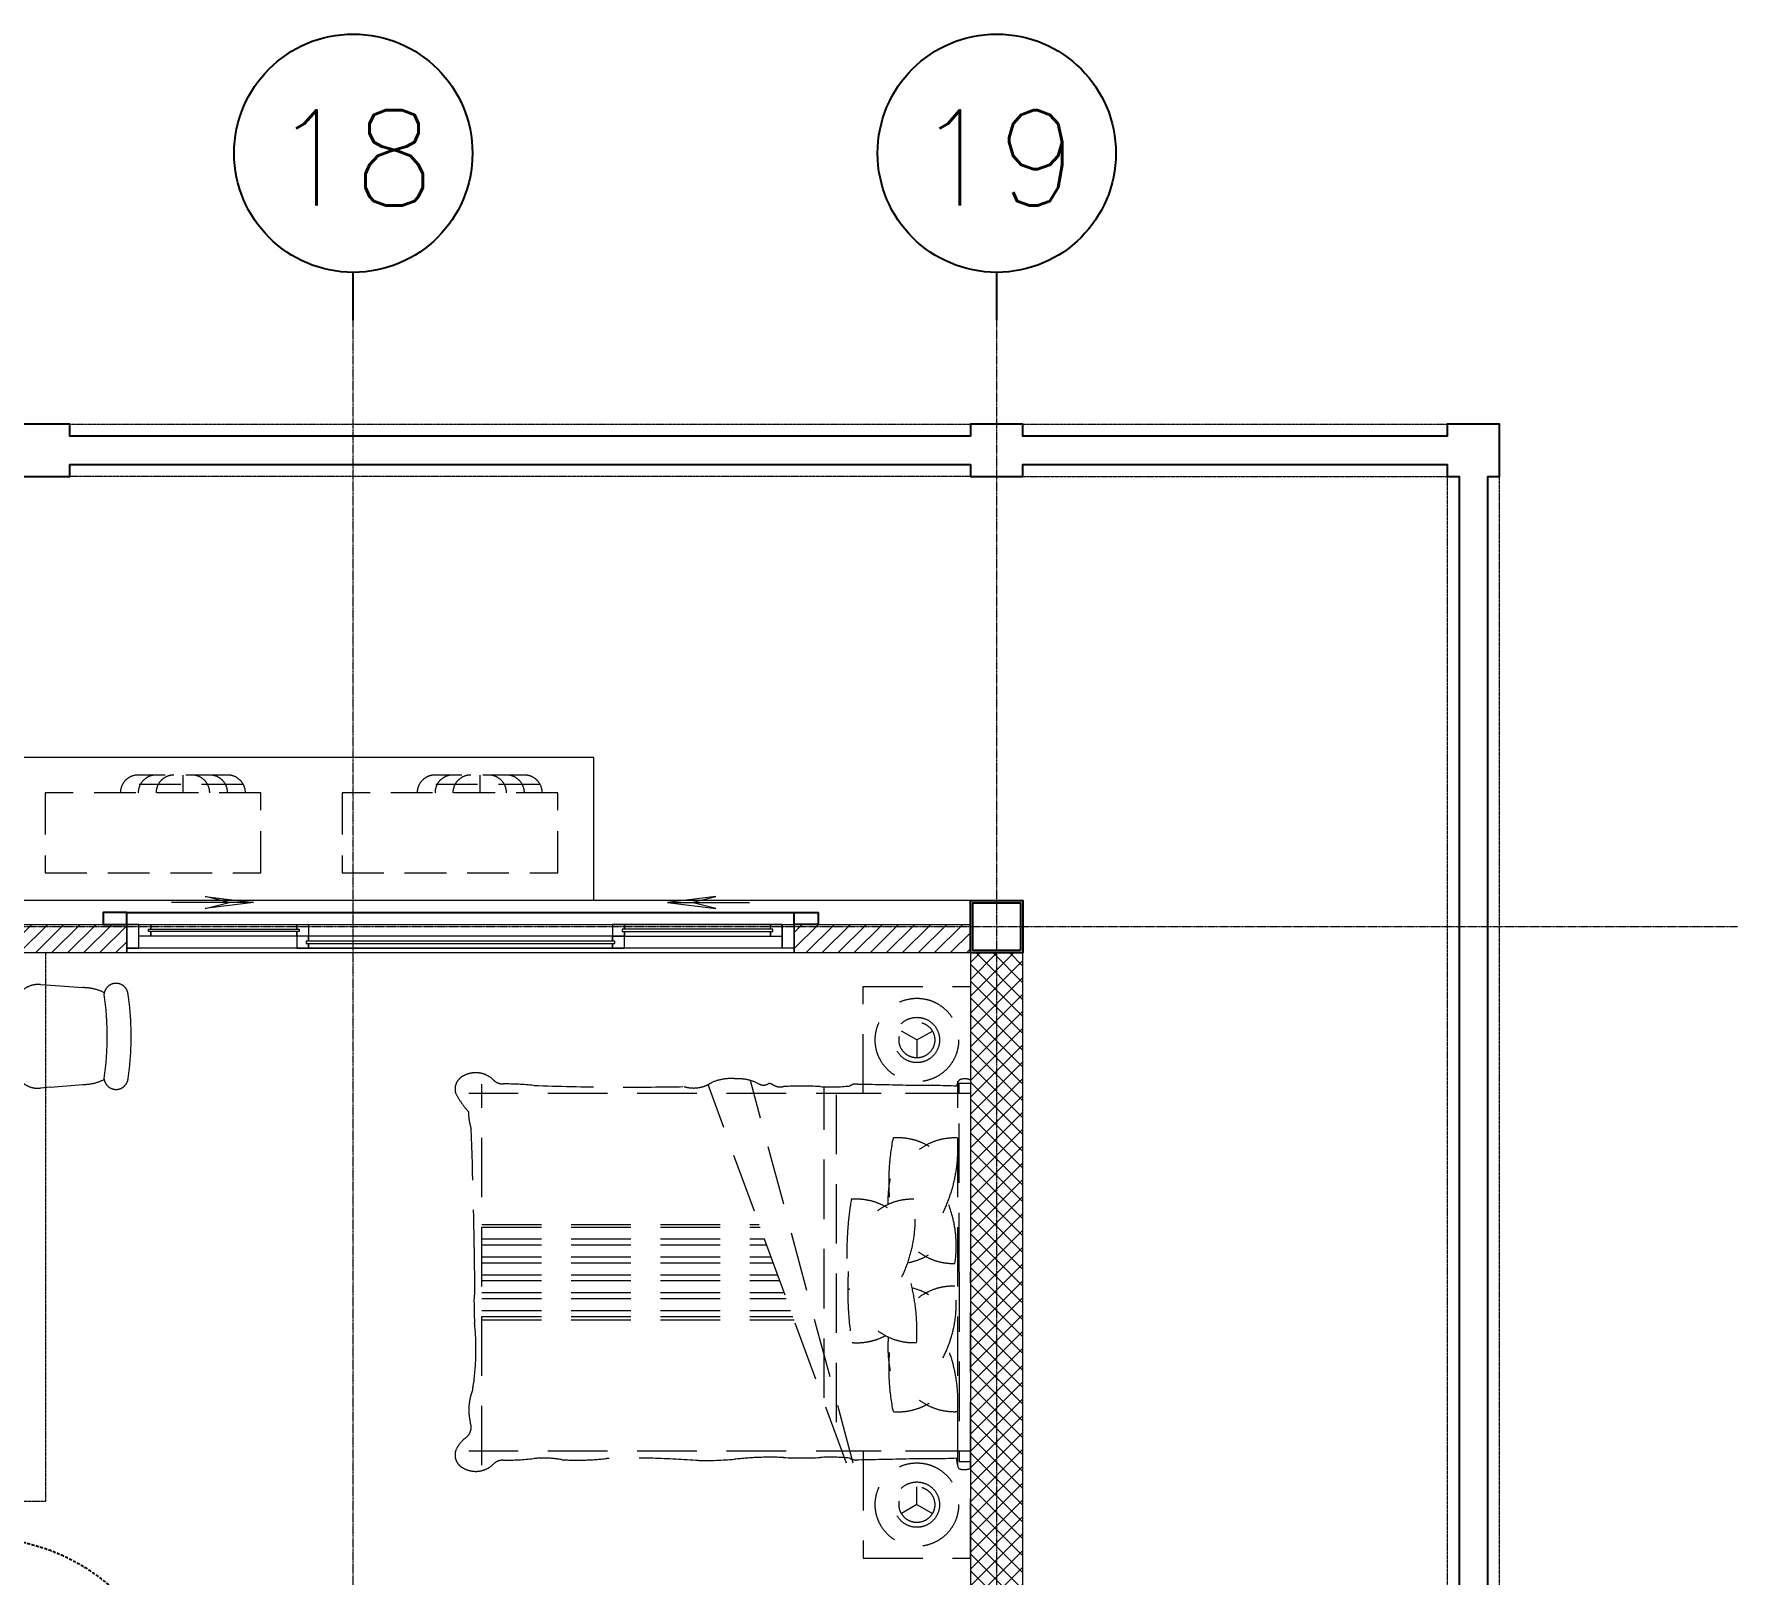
# Model space of a CAD drawing. Header units: millimetres. Extents: x 0 to 71617, y -15450 to 30894.
# Drawn here: x 64467 to 71617, y -776 to 5690 of the extents above; entities that cross this region are included whole.
import ezdxf
from ezdxf.enums import TextEntityAlignment as Align

# ---------------------------------------------------------------- set-up
doc = ezdxf.new("R2010")
doc.units = ezdxf.units.MM
doc.linetypes.add('CENTER2', pattern=[1.125, 0.75, -0.125, 0.125, -0.125])
doc.linetypes.add('HIDDEN', pattern=[0.375, 0.25, -0.125])
for name, color, linetype, lineweight in [('axis', 40, 'CENTER2', 5), ('Beam', 7, 'Continuous', 15), ('Brick Wall Hatch', 254, 'Continuous', 5), ('DIM2', 4, 'Continuous', 5), ('DOOR', 4, 'Continuous', 5), ('Furniture', 36, 'Continuous', 5), ('Hatch', 8, 'Continuous', 5), ('LINE-DETAIL-SAKURA', 2, 'Continuous', 30), ('Sanitary', 141, 'Continuous', 5), ('Wall Brick', 5, 'Continuous', 15), ('Window', 133, 'Continuous', 5)]:
    doc.layers.add(name, color=color, linetype=linetype, lineweight=lineweight)
for name, color, linetype in [('COL', 5, 'Continuous'), ('DIM', 4, 'Continuous'), ('DIMS-BUBL-005', 5, 'Continuous'), ('DIMS-BUBL-008', 250, 'Continuous'), ('Wall', 7, 'Continuous')]:
    doc.layers.add(name, color=color, linetype=linetype)
doc.styles.add('SIMPLEX', font='simplex.shx')

# ---------------------------------------------------------------- blocks, each defined once
blk = doc.blocks.new('FENCE-1ST')
at = {"layer": 'Hatch', "linetype": 'HIDDEN', "elevation": -7.9}
for points in [[(46110, 16009), (49890, 16009), (49890, 15959.6), (46110, 15959.6)], [(51890, 15959.6), (50110, 15959.6), (50110, 16009), (51890, 16009)], [(49890, 15789), (46110, 15789), (46110, 15839.6), (49890, 15839.6)], [(50110, 15789), (51890, 15789), (51890, 15839.6), (50110, 15839.6)], [(51890, 10609.2), (51940, 10609.2), (51940, 15789), (51890, 15789)], [(52110, 15789), (52060, 15789), (52060, 10609.2), (52110, 10609.2)]]:
    blk.add_lwpolyline(points, close=True, dxfattribs=at)
at = {"layer": 'Wall', "elevation": -7.9}
for points in [[(45890, 15789.6), (46110, 15789.6), (46110, 15839.6), (49890, 15839.6), (49890, 15789.6), (50110, 15789.6), (50110, 15839.6), (51890, 15839.6), (51890, 15789.6), (51940, 15789.6), (51940, 10609.7), (51890, 10609.7), (51890, 10389.7), (51940, 10389.7), (51940, 5509.9), (51890, 5509.9), (51890, 5289.9), (51940, 5289.9), (51940, 110)], [(52060, 110), (52060, 5289.9), (52110, 5289.9), (52110, 5509.9), (52060, 5509.9), (52060, 10389.7), (52110, 10389.7), (52110, 10609.7), (52060, 10609.7), (52060, 15789.6), (52110, 15789), (52110, 16009.6), (51890, 16009.6), (51890, 15959.6), (50110, 15959.6), (50110, 16009.6), (49890, 16009.6), (49890, 15959.6), (46110, 15959.6), (46110, 16009.6), (45890, 16009.6)]]:
    blk.add_lwpolyline(points, dxfattribs=at)
blk = doc.blocks.new('AC')
at = {"layer": 'Sanitary', "linetype": 'HIDDEN', "ltscale": 700}
for p, q in [((831, 370.7), (324, 370.7)), ((765, 410), (390, 410)), ((577.5, 410), (577.5, 335))]:
    blk.add_line(p, q, dxfattribs=at)
blk.add_lwpolyline([(0, 335), (0, 0), (905, 0), (905, 335), (0, 335)], dxfattribs=at)
for centre, start, end in [((390, 335), 90, 180), ((465, 335), 90, 180), ((540, 335), 90, 180), ((615, 335), 0, 90), ((690, 335), 0, 90), ((765, 335), 0, 90)]:
    blk.add_arc(centre, 75, start, end, dxfattribs=at)
blk = doc.blocks.new('Col-1')
at = {"layer": 'COL'}
for points in [[(-10, -10), (210, -10), (210, 210), (-10, 210)], [(0, 0), (200, 0), (200, 200), (0, 200)]]:
    blk.add_lwpolyline(points, close=True, dxfattribs=at)
blk = doc.blocks.new('COL-1ST')
at = {"layer": 'COL', "xscale": -1}
blk.add_blockref('Col-1', (48100, 8700), dxfattribs=at)
blk = doc.blocks.new('AW3')
at = {"layer": 'Wall'}
for points in [[(-100, 120), (0, 120), (0, 170), (-100, 170)], [(2900, 120), (2800, 120), (2800, 170), (2900, 170)]]:
    blk.add_lwpolyline(points, close=True, dxfattribs=at)
blk.add_lwpolyline([(2800, 170), (0, 170)], dxfattribs=at)
at = {"layer": 'Wall Brick'}
blk.add_lwpolyline([(0, 0), (2800, 0), (2800, 120), (0, 120)], close=True, dxfattribs=at)
at = {"layer": 'Window', "color": 8, "elevation": -7.9}
for points in [[(531.2, 211.7), (328.1, 186.7), (429.6, 211.7), (328.1, 236.7), (531.2, 211.7), (187.4, 211.7)], [(2268.8, 211.7), (2471.9, 186.7), (2370.4, 211.7), (2471.9, 236.7), (2268.8, 211.7), (2612.6, 211.7)]]:
    blk.add_lwpolyline(points, dxfattribs=at)
at = {"layer": 'Window'}
for points in [[(50, 20), (50, 120), (0, 120), (0, 20), (50, 20)], [(100, 100), (100, 120), (712.5, 120), (712.5, 100)], [(712.5, 90), (712.5, 70), (100, 70), (100, 90)], [(712.5, 100), (712.5, 120), (762.5, 120), (762.5, 70), (712.5, 70), (712.5, 90)], [(2087.5, 100), (2087.5, 120), (2037.5, 120), (2037.5, 70), (2087.5, 70), (2087.5, 90)], [(2700, 100), (2700, 120), (2087.5, 120), (2087.5, 100)], [(2087.5, 90), (2087.5, 70), (2700, 70), (2700, 90)], [(762.5, 50), (762.5, 70), (2037.5, 70), (2037.5, 50)], [(2037.5, 40), (2037.5, 20), (762.5, 20), (762.5, 40)], [(2037.5, 50), (2037.5, 70), (2087.5, 70), (2087.5, 20), (2037.5, 20), (2037.5, 40)]]:
    blk.add_lwpolyline(points, dxfattribs=at)
at = {"layer": 'Window', "elevation": 0}
for points in [[(100, 90), (100, 70), (50, 70), (50, 120), (100, 120), (100, 100)], [(2700, 90), (2700, 70), (2750, 70), (2750, 120), (2700, 120), (2700, 100)], [(762.5, 40), (762.5, 20), (712.5, 20), (712.5, 70), (762.5, 70), (762.5, 50)]]:
    blk.add_lwpolyline(points, dxfattribs=at)
at = {"layer": 'Window'}
for points in [[(50, 20), (2800, 20), (2800, 120), (50, 120)], [(722.5, 90), (90, 90), (90, 100), (722.5, 100)], [(2077.5, 90), (2710, 90), (2710, 100), (2077.5, 100)], [(2800, 120), (2800, 20), (2750, 20), (2750, 120)], [(2047.5, 40), (752.5, 40), (752.5, 50), (2047.5, 50)]]:
    blk.add_lwpolyline(points, close=True, dxfattribs=at)
blk = doc.blocks.new('WD2')
at = {"layer": 'DOOR', "lineweight": 30, "ltscale": 50}
for points in [[(35, 120), (-50, 120, -0.414201), (-42, 128), (-42, 130), (27, 130), (27, 128, -0.414176)], [(831, 98), (795, 98, 0.155754), (651, 86), (651, 74), (801, 74), (801, 48), (825, 48), (825, 74), (831, 74)], [(950, 120), (865, 120, -0.414201), (873, 128), (873, 130), (942, 130), (942, 128, -0.414176)], [(27, 0), (-50, 0, 0.414201), (-42, -8), (-42, -10), (27, -10)], [(34.7, -2.1, 0.066611), (35, 0), (27, 0), (27, 0), (27, 0), (27, -8, 0.040249), (28.3, -7.9, -0.293982)], [(831, -62), (795, -62, -0.155754), (651, -50), (651, -38), (801, -38), (801, -12), (825, -12), (825, -38), (831, -38)], [(950, 0), (865, 0, 0.414201), (873, -8), (873, -10), (942, -10), (942, -8, 0.414176)]]:
    blk.add_lwpolyline(points, format="xyb", close=True, dxfattribs=at)
for points in [[(35, 0), (0, 0), (0, 120), (50, 120), (50, 38), (35, 38), (35, 0)], [(865, 0), (900, 0), (900, 120), (850, 120), (850, 38), (865, 38), (865, 0)], [(200, 36), (200, 36), (37, 36), (37, 0), (42, 0), (200, 0)], [(680, 36), (220, 36)], [(220, 2), (220, 0), (680, 0)], [(700, 0), (863, 0), (863, 36), (801, 36), (700, 36)], [(783, 36), (783, 38), (795, 46), (795, 48), (831, 48), (831, 46), (843, 38), (843, 36), (783, 36)], [(220, 0), (680, 0)], [(783, 0), (783, -2), (795, -10), (795, -12), (831, -12), (831, -10), (843, -2), (843, 0), (783, 0)]]:
    blk.add_lwpolyline(points, dxfattribs=at)
for points in [[(783, 36), (843, 36), (843, 38), (783, 38)], [(795, 46), (831, 46), (831, 48), (795, 48)], [(82, -102), (46, -102), (46, -2), (82, -2)], [(783, 0), (843, 0), (843, -2), (783, -2)], [(795, -10), (831, -10), (831, -12), (795, -12)], [(82, -728), (82, -102), (46, -102), (46, -728)], [(76.8, -728), (76.8, -102), (51.2, -102), (51.2, -728)], [(82, -728), (46, -728), (46, -828), (82, -828)]]:
    blk.add_lwpolyline(points, close=True, dxfattribs=at)
blk.add_circle((36, -10), 8, dxfattribs=at)
for centre, start, end in [((210, 40.7), 205.26571, 334.73429), ((210, -4.7), 25.26571, 154.73429), ((690, 40.7), 205.26571, 334.73429), ((690, -4.7), 25.26571, 154.73429)]:
    blk.add_arc(centre, 11, start, end, dxfattribs=at)
at = {"layer": 'DOOR', "linetype": 'HIDDEN', "lineweight": -2, "ltscale": 50}
blk.add_arc((37, 0), 826, 270.6243, 0, dxfattribs=at)
blk = doc.blocks.new('2D WALL-1ST')
at = {"layer": 'Brick Wall Hatch'}
h = blk.add_hatch(dxfattribs=at)
h.set_pattern_fill('LINE', color=256, scale=15, angle=45, style=0)
h.set_pattern_definition([(45, (-747547.1, -513433.095), (-33.6759605, 33.6759605), [])])
h.paths.add_polyline_path([(47890, 8690), (47150, 8690), (47150, 8810), (47890, 8810)])
h.paths.add_polyline_path([(44350, 8690), (43610, 8690), (43610, 5410), (43700, 5410), (43700, 5290), (43400, 5290), (43400, 5410), (43490, 5410), (43490, 8690), (42610, 8690), (42610, 8810), (44350, 8810)])
h.paths.add_polyline_path([(42390, 8690), (42170, 8690), (42170, 8810), (42390, 8810)])
h.paths.add_polyline_path([(40570, 8690), (40570, 8810), (40000, 8810), (40000, 8690)])
h.paths.add_polyline_path([(40110, 5410), (42500, 5410), (42500, 5290), (40110, 5290)])
h.paths.add_polyline_path([(45190, 5270), (44810, 5270), (44810, 5200), (44670, 5200), (44670, 5290), (44600, 5290), (44600, 5410), (45190, 5410)])
h.paths.add_polyline_path([(47890, 5410), (45410, 5410), (45410, 5270), (47890, 5270)])
h.paths.add_polyline_path([(48210, 5065), (48210, 5410), (48110, 5410), (48110, 5190), (48070, 5190), (48070, 5065)])
h.paths.add_polyline_path([(48070, 3335), (48070, 3540), (46890, 3540), (46890, 3730), (44810, 3730), (44810, 2430), (45430, 2430), (45430, 2330), (45950, 2330), (45950, 2190), (45190, 2190), (45190, 2290), (44449.7, 2290), (44449.7, 2410), (44670, 2410), (44670, 4400), (44810, 4400), (44810, 3870), (46890, 3870), (46888.5, 4060), (48069.3, 4060), (48070.7, 4265), (48210, 4265), (48210, 3335)])
h.paths.add_polyline_path([(48069.3, 3920), (47010, 3920), (47010, 3680), (48068.7, 3680)], flags=16)
h.paths.add_polyline_path([(48110, 110), (48110, 2190), (48210, 2190), (48210, 2535), (48070, 2535), (48070, 2330), (46750, 2330), (46750, 2190), (48000, 2190), (48000, 110)])
h.paths.add_polyline_path([(43549.7, 2290), (40110, 2290), (40110, 2410), (43549.7, 2410)])
at = {"layer": 'Hatch'}
h = blk.add_hatch(dxfattribs=at)
h.set_pattern_fill('NET', color=256, scale=400, angle=135, style=0)
h.set_pattern_definition([(135, (-86110, -5210), (-35.355339, -35.355339), []), (225, (-86110, -5210), (35.355339, -35.355339), [])])
h.paths.add_polyline_path([(47890, -110), (47100, -110), (47100, 110), (47890, 110)])
h.paths.add_polyline_path([(46200, -110), (46200, 110), (45190, 110), (45190, -1090), (45410, -1090), (45410, -110)])
h.paths.add_polyline_path([(44950, -1310), (45190, -1310), (45190, -1090), (44950, -1090)])
h.paths.add_polyline_path([(45410, -1310), (45190, -1310), (45190, -1610), (45410, -1610)])
h.paths.add_polyline_path([(41469.7, -1310), (41469.7, -1090), (41010, -1090), (41010, -1610), (41229.7, -1610), (41229.7, -1310)])
h.paths.add_polyline_path([(48110, 8690), (47890, 8690), (47890, 5410), (48110, 5410)])
at = {"layer": 'Beam'}
blk.add_lwpolyline([(47890, 8910), (42610, 8910), (42610, 8810), (47890, 8810)], close=True, dxfattribs=at)
at = {"layer": 'Wall Brick'}
blk.add_lwpolyline([(46310, 8910), (46310, 9510), (42610, 9510), (42610, 8910)], dxfattribs=at)
for points in [[(44350, 8690), (43610, 8690), (43610, 5410), (43700, 5410), (43700, 5290), (43400, 5290), (43400, 5410), (43490, 5410), (43490, 8690), (42610, 8690), (42610, 8810), (44350, 8810)], [(47890, 8690), (47150, 8690), (47150, 8810), (47890, 8810)], [(48110, 8690), (47890, 8690), (47890, 5410), (48110, 5410)]]:
    blk.add_lwpolyline(points, close=True, dxfattribs=at)
at = {"layer": 'DIM', "xscale": -1, "rotation": 180}
blk.add_blockref('WD2', (43700, 5410), dxfattribs=at)
at = {"layer": 'Wall Brick', "xscale": -1}
blk.add_blockref('AW3', (47150, 8690), dxfattribs=at)
blk = doc.blocks.new('12D')
at = {"layer": 'Furniture', "linetype": 'HIDDEN'}
for p, q in [((-0.225, 0.975, 0), (-0.29, 1.0125, 0)), ((-0.225, 0.975, 0), (-0.16, 1.0125, 0)), ((-0.225, 0.975, 0), (-0.225, 0.9, 0)), ((-2.0504, -0.81), (-2.0504, 0.789)), ((-0.5208, -0.8007), (-1.1011, 0.7878)), ((-0.4918, -0.8011), (-0.9235, 0.8048)), ((-0.0534, -0.81), (-0.0534, 0.8023)), ((-0.0234, 0.75), (-2.1051, 0.75)), ((-0.6138, -0.5272), (-0.6138, 0.7785)), ((-0.563, -0.6296), (-0.563, 0.752)), ((-2.0504, 0.19, 0), (-0.8827, 0.19, 0)), ((-2.0504, 0.14, 0), (-0.8645, 0.14, 0)), ((-2.0504, 0.115, 0), (-0.8553, 0.115, 0)), ((-2.0504, 0.065, 0), (-0.8371, 0.065, 0)), ((-2.0504, 0.04, 0), (-0.8279, 0.04, 0)), ((-2.0504, -0.01, 0), (-0.8097, -0.01, 0)), ((-2.0504, -0.035, 0), (-0.8005, -0.035, 0)), ((-2.0504, -0.085, 0), (-0.7823, -0.085, 0)), ((-2.0504, -0.11, 0), (-0.7731, -0.11, 0)), ((-2.0504, -0.16, 0), (-0.7549, -0.16, 0)), ((-2.0504, -0.185, 0), (-0.7457, -0.185, 0)), ((-0.0234, -0.75), (-2.1051, -0.75)), ((-0.225, -0.975, 0), (-0.225, -0.9, 0)), ((-0.225, -0.975, 0), (-0.29, -1.0125, 0)), ((-0.225, -0.975, 0), (-0.16, -1.0125, 0))]:
    blk.add_line(p, q, dxfattribs=at)
at = {"layer": 'Furniture', "linetype": 'HIDDEN', "elevation": 0}
for points in [[(-0.45, 0.75), (-0.45, 1.2), (0, 1.2), (0, 0.75)], [(-0.45, -0.75), (-0.45, -1.2), (0, -1.2), (0, -0.75)]]:
    blk.add_lwpolyline(points, close=True, dxfattribs=at)
at = {"layer": 'Furniture', "linetype": 'HIDDEN'}
for points in [[(-2.1067, 0.6738, -0.059671), (-2.1604, 0.7503, -0.37589), (-2.1271, 0.8245, -0.329446), (-2.0023, 0.8075, 0.211134), (-1.9613, 0.7906, -0.026504), (-1.8327, 0.7839, 0.012553), (-1.2018, 0.7792, 0.224147), (-1.0857, 0.7967, -0.12481), (-0.9858, 0.8122, -0.129887), (-0.8898, 0.7915, 0.290552), (-0.846, 0.7926, -0.141011), (-0.8294, 0.787, 0.180615), (-0.7851, 0.7793, -0.025508), (-0.6309, 0.7793, 0.038458), (-0.5072, 0.7818, -0.214987), (-0.4701, 0.7885, -0.00267), (-0.2416, 0.7837, -0.015571), (-0.0586, 0.7812, -0.098699), (-0.0477, 0.8068, -0.222522), (0, 0.8068), (0, -0.8229, -0.171621), (-0.0496, -0.824, -0.102495), (-0.0586, -0.7791, -0.015571), (-0.2416, -0.7816, -0.00267), (-0.4701, -0.7864, -0.214987), (-0.5072, -0.7797, 0.038458), (-0.6309, -0.7772, -0.025508), (-0.7851, -0.7772, 0.039412), (-0.9911, -0.7849, -0.016498), (-1.1411, -0.7905, 0.026482), (-1.5259, -0.7811, -0.045388), (-1.7145, -0.7864, 0.066965), (-1.8327, -0.7818, -0.026504), (-1.9613, -0.7885, 0.211134), (-2.0023, -0.8054, -0.329446), (-2.1271, -0.8224, -0.37589), (-2.1604, -0.7482, -0.123892), (-2.119, -0.6948, 0.342539), (-2.0986, -0.6323)], [(-2.0986, -0.6323, -0.152354), (-2.0902, -0.4956, -0.053528), (-2.0833, -0.4551, 0.055897), (-2.0809, -0.213, -0.026973), (-2.083, -0.1254, 0.036947), (-2.081, 0.0124, 0.008361), (-2.0961, 0.6041, -0.075106), (-2.1067, 0.6738)]]:
    blk.add_lwpolyline(points, format="xyb", dxfattribs=at)
for points in [[(-0.0477, 0), (-0.0477, 0.7936), (0, 0.7936), (0, 0)], [(-2.0504, 0.2), (-0.8864, 0.2)], [(-0.0477, 0), (-0.0477, -0.7936), (0, -0.7936), (0, 0)], [(-2.0504, -0.2), (-0.7402, -0.2)]]:
    blk.add_lwpolyline(points, dxfattribs=at)
for centre, radius in [((-0.225, 0.975, 0), 0.175), ((-0.225, 0.975, 0), 0.095), ((-0.225, 0.975, 0), 0.075), ((-0.225, -0.975, 0), 0.175), ((-0.225, -0.975, 0), 0.095), ((-0.225, -0.975, 0), 0.075)]:
    blk.add_circle(centre, radius, dxfattribs=at)
for centre, radius, start, end in [((0.5675, 0.3823), 0.9109, 168.52519, 184.24335), ((-0.3043, 0.3105), 0.2539, 58.94952, 94.7183), ((-0.0676, 0.316), 0.2479, 86.88607, 126.56279), ((-0.6758, 0.5223), 0.623, 334.065, 3.79855), ((0.133, 0.2989), 0.4798, 168.76055, 181.75388), ((0.8315, 0.0837), 1.3505, 170.51746, 186.69328), ((-0.4796, 0.0532), 0.2539, 58.94952, 94.71831), ((-0.2452, 0.0654), 0.2412, 88.13864, 127.09721), ((-0.8046, 0.2276), 0.5727, 334.51329, 7.91348), ((-0.5516, 0.1102), 0.4917, 351.47271, 27.53799), ((-0.3075, 0.2905), 0.2539, 280.98969, 301.05048), ((-0.0731, 0.2783), 0.2412, 232.90279, 271.86136), ((0.7951, -0.0771), 1.3106, 176.46128, 189.56174), ((-1.0509, -0.2469), 0.826, 356.67503, 22.47929), ((-0.3075, -0.3116), 0.2539, 58.94952, 74.59403), ((-0.0731, -0.2993), 0.2412, 88.13864, 127.09721), ((-0.5516, -0.1312), 0.4917, 332.46201, 8.52729), ((-0.4764, -0.0418), 0.2539, 265.2817, 298.0889), ((-0.2397, -0.0472), 0.2479, 233.43721, 273.11393), ((0.2128, -0.3124), 0.5596, 175.8162, 190.40516), ((-0.6758, -0.5433), 0.623, 356.20145, 25.935), ((0.5675, -0.4034), 0.9109, 175.75665, 191.47481), ((-0.3043, -0.3316), 0.2539, 265.2817, 301.05048), ((-0.0676, -0.337), 0.2479, 233.43721, 273.11393)]:
    blk.add_arc(centre, radius, start, end, dxfattribs=at)
blk = doc.blocks.new('A$C53EF435A')
at = {"layer": 'Furniture', "linetype": 'HIDDEN', "ltscale": 500}
for p, q in [((-0.2144, 0.1697), (-0.2046, 0.3048)), ((0.2137, 0.1697), (0.2017, 0.3048))]:
    blk.add_line(p, q, dxfattribs=at)
blk.add_lwpolyline([(0.2137, 0.1697), (0.2175, 0.1269, -0.358502), (0.1445, 0.0204, -0.141508), (-0.1445, 0.0204, -0.358502), (-0.2175, 0.1269), (-0.2144, 0.1697)], format="xyb", dxfattribs=at)
for centre, radius, start, end in [((0, -0.7112), 1.2192, 81.54453, 98.45547), ((-0.1718, 0.4445), 0.0508, 98.45547, 261.54453), ((0.1718, 0.4445), 0.0508, 278.45547, 81.54453), ((-0.0014, 0.3048), 0.2032, 153.61801, 180), ((0, -0.8117), 1.2192, 81.54453, 98.45547), ((-0.0014, 0.3048), 0.2032, 0, 26.21221)]:
    blk.add_arc(centre, radius, start, end, dxfattribs=at)
blk = doc.blocks.new('FURNITURE-1ST')
at = {"layer": 'Furniture', "linetype": 'HIDDEN', "elevation": 0.1}
blk.add_lwpolyline([(44010, 8690), (43610, 8690), (43610, 6390), (44010, 6390)], close=True, dxfattribs=at)
at = {"layer": 'Furniture', "xscale": 1000, "yscale": 1000, "zscale": 1000, "rotation": 270}
blk.add_blockref('A$C53EF435A', (43860, 8340, 0.1), dxfattribs=at)
at = {"layer": 'Furniture', "ltscale": 500, "xscale": 1000, "yscale": 1000, "zscale": 1000}
blk.add_blockref('12D', (47890, 7350, 0.1), dxfattribs=at)
blk = doc.blocks.new('BUBBLE-V4')
at = {"layer": 'DIMS-BUBL-008'}
blk.add_line((0, -0.68), (0, -0.48), dxfattribs=at)
blk.add_circle((0, 0.02), 0.5, dxfattribs=at)
at = {"layer": 'DIMS-BUBL-005', "style": 'SIMPLEX'}
blk.add_attdef('-', text='', height=0.38, dxfattribs=at).set_placement((0, 0), align=Align.MIDDLE)
blk = doc.blocks.new('GRIDLINE-GF')
at = {"layer": 'axis'}
for p, q in [((42600, -6362.2, -0.1), (42600, 12546.8)), ((45300, -6362.2, -0.1), (45300, 12546.8)), ((48410, 10000), (-4020, 10000))]:
    blk.add_line(p, q, dxfattribs=at)
at = {"layer": 'DIMS-BUBL-008'}
ref = blk.add_blockref('BUBBLE-V4', (42600, 13226.8), dxfattribs=dict(at, xscale=1000, yscale=1000, zscale=1000))
ref.add_attrib('-', '18', dxfattribs={"layer": 'DIMS-BUBL-005', "height": 400, "style": 'SIMPLEX'}).set_placement((42600, 13226.8), align=Align.MIDDLE)
ref = blk.add_blockref('BUBBLE-V4', (45300, 13226.8), dxfattribs=dict(at, xscale=1000, yscale=1000, zscale=1000))
ref.add_attrib('-', '19', dxfattribs={"layer": 'DIMS-BUBL-005', "height": 400, "style": 'SIMPLEX'}).set_placement((45300, 13226.8), align=Align.MIDDLE)

msp = doc.modelspace()

# ---------------------------------------------------------------- block references
at = {"layer": 'Defpoints', "color": 6}
msp.add_blockref('COL-1ST', (20506.5, -6856.1, 7.9), dxfattribs=at)
at = {"layer": 'DIM2'}
msp.add_blockref('GRIDLINE-GF', (23206.5, -8056.5, 7.9), dxfattribs=at)
at = {"layer": 'Furniture', "linetype": 'HIDDEN'}
msp.add_blockref('FURNITURE-1ST', (20506.5, -6856.1, 7.8), dxfattribs=at)
at = {"layer": 'LINE-DETAIL-SAKURA'}
msp.add_blockref('FENCE-1ST', (18506.5, -11956.1, 15.9), dxfattribs=at)
at = {"layer": 'Sanitary'}
for p in [(64514, 2170.7, 7.9), (65759.4, 2170.7, 7.9)]:
    msp.add_blockref('AC', p, dxfattribs=at)
at = {"layer": 'Wall Brick'}
msp.add_blockref('2D WALL-1ST', (20506.5, -6856.1, 7.9), dxfattribs=at)

doc.saveas('drawing.dxf')
